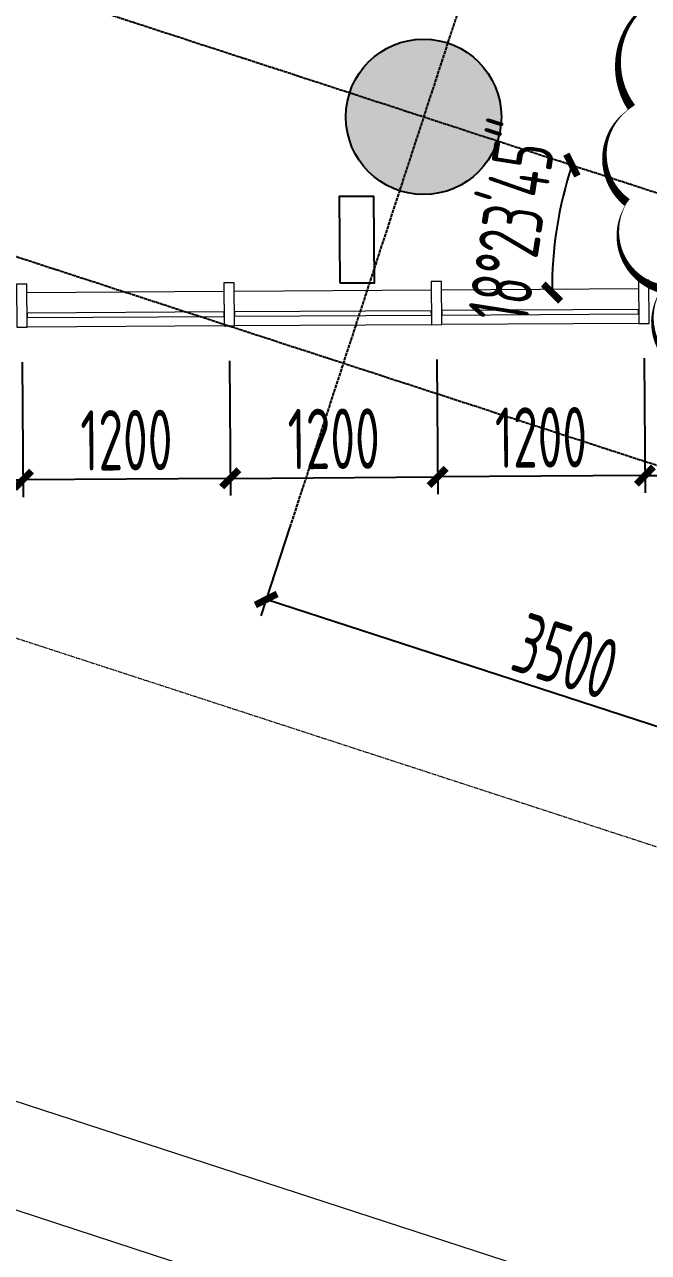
# Model space of a CAD drawing. Header units: millimetres. Extents: x 11639278 to 23698211, y -13072636 to -5537337.
# Drawn here: x 11854650 to 11858260, y -6363823 to -6356713 of the extents above; entities that cross this region are included whole.
import ezdxf

# ---------------------------------------------------------------- set-up
doc = ezdxf.new("R2010")
doc.units = ezdxf.units.MM
doc.header["$LTSCALE"] = 10
for name, pattern in [('A2-RG-AXIS$0$CENTER', [2, 1.25, -0.25, 0.25, -0.25]), ('A2-RG-AXIS$0$DOTE', [2.4200000000000004, 2, -0.2, 0.02, -0.2]), ('A2-RI-F1$0$Overhead 1_16_', [2.5796875, 1.5875, -0.9921875])]:
    doc.linetypes.add(name, pattern=pattern)
for name, color, linetype in [('A2-RB-F1$0$$34$A-DIMS-100', 1, 'Continuous'), ('A2-RB-F1$0$A-DIMS-100', 1, 'Continuous'), ('A2-RG-AXIS$0$A-DIMS-100', 1, 'Continuous'), ('A2-RG-AXIS$0$A-GRID', 1, 'A2-RG-AXIS$0$CENTER'), ('A2-RI-F1$0$A-COLS-PLAN-C', 7, 'Continuous'), ('A2-RI-F1$0$A-GLAZ', 140, 'Continuous'), ('A2-RS-F1$0$A-HATH-GRAY', 8, 'Continuous'), ('A2-RS-F1$0$A-WALL-CONC', 6, 'Continuous')]:
    doc.layers.add(name, color=color, linetype=linetype)
for name, color, linetype, lineweight in [('A2-RI-F1$0$A-DETL-LLIN', 3, 'Continuous', 5), ('A2-RI-F1$0$A-FLOR-OVHD', 8, 'A2-RI-F1$0$Overhead 1_16_', 5), ('A2-RI-F1$0$A-GLAZ-CWMG', 3, 'Continuous', 5)]:
    doc.layers.add(name, color=color, linetype=linetype, lineweight=lineweight)
doc.styles.add('A2-RB-F1$0$$0$XD2008', font='hzs.shx', dxfattribs={"width": 0.7, "bigfont": 'hztxt.shx'})
doc.styles.add('A2-RB-F1$0$XD2008', font='hzs.shx', dxfattribs={"width": 0.7, "bigfont": 'hztxt.shx'})
doc.styles.add('A2-RG-AXIS$0$XD2008', font='hzs.shx', dxfattribs={"width": 0.7, "bigfont": 'hztxt.shx'})
doc.dimstyles.new('A2-RB-F1$0$$0$XD100$0', dxfattribs={"dimscale": 100, "dimtxt": 3.5, "dimasz": 1, "dimexe": 1, "dimexo": 2, "dimgap": 0.5, "dimtad": 1, "dimdec": 0, "dimdsep": 46, "dimtxsty": 'A2-RB-F1$0$$0$XD2008', "dimblk1": 'A2-RB-F1$0$$20$_ArchTick', "dimblk2": 'A2-RB-F1$0$$20$_ArchTick', "dimsah": 1, "dimcen": 2.5, "dimclrt": 4, "dimaunit": 1, "dimadec": 0, "dimazin": 0, "dimtfac": 1, "dimtdec": 0, "dimtix": 1, "dimtmove": 2, "dimatfit": 3, "dimfxl": 0, "dimtolj": 1, "dimtzin": 0, "dimarcsym": 0})
doc.dimstyles.new('A2-RB-F1$0$XD100', dxfattribs={"dimscale": 100, "dimtxt": 3.5, "dimasz": 1.5, "dimexe": 1, "dimexo": 2, "dimgap": 0.5, "dimtad": 1, "dimdec": 0, "dimdsep": 46, "dimtxsty": 'A2-RB-F1$0$XD2008', "dimcen": 2.5, "dimclrt": 4, "dimaunit": 1, "dimadec": 0, "dimazin": 0, "dimtfac": 1, "dimtdec": 0, "dimtix": 1, "dimtmove": 1, "dimatfit": 3, "dimfxl": 0, "dimtolj": 1, "dimtzin": 0, "dimarcsym": 0})
doc.dimstyles.new('A2-RB-F1$0$XD100$0', dxfattribs={"dimscale": 100, "dimtxt": 3.5, "dimasz": 1, "dimexe": 1, "dimexo": 2, "dimgap": 0.5, "dimtad": 1, "dimdec": 0, "dimdsep": 46, "dimtxsty": 'A2-RB-F1$0$XD2008', "dimblk1": 'A2-RB-F1$0$_ArchTick', "dimblk2": 'A2-RB-F1$0$_ArchTick', "dimsah": 1, "dimcen": 2.5, "dimclrt": 4, "dimaunit": 1, "dimadec": 0, "dimazin": 0, "dimtfac": 1, "dimtdec": 0, "dimtix": 1, "dimtmove": 1, "dimatfit": 3, "dimfxl": 0, "dimtolj": 1, "dimtzin": 0, "dimarcsym": 0})
doc.dimstyles.new('A2-RG-AXIS$0$XD150', dxfattribs={"dimscale": 300, "dimtxt": 2.5, "dimasz": 1.5, "dimexe": 1, "dimexo": 2, "dimgap": 0.5, "dimtad": 1, "dimdec": 0, "dimdsep": 46, "dimtxsty": 'A2-RG-AXIS$0$XD2008', "dimcen": 2.5, "dimclrt": 4, "dimaunit": 1, "dimadec": 3, "dimazin": 0, "dimtfac": 1, "dimtdec": 0, "dimtmove": 2, "dimatfit": 3, "dimfxl": 0, "dimtolj": 1, "dimtzin": 0, "dimarcsym": 0})

# ---------------------------------------------------------------- blocks, each defined once
blk = doc.blocks.new('A2-RG-AXIS$0$_ArchTick')
at = {"color": 0, "linetype": 'ByBlock', "const_width": 0.4}
blk.add_lwpolyline([(-0.5, -0.5), (0.5, 0.5)], dxfattribs=at)
blk = doc.blocks.new('*D503')
at = {"layer": 'A2-RG-AXIS$0$A-DIMS-100', "color": 0, "lineweight": -2, "ltscale": 3, "transparency": 16777216}
for p, q in [((11753069.59654986, -6371597.775062596), (11752455.03034609, -6363872.180691854)), ((11854555.53211834, -6379587.630161019), (11856371.4855234, -6372053.385531995))]:
    blk.add_line(p, q, dxfattribs=at)
blk.add_arc((11778730.70926435, -6694178.721949182), 331199.999999991, 76.4486630674553, 94.5482656226652, dxfattribs=at)
at = {"layer": 'Defpoints', "color": 0, "ltscale": 3, "transparency": 16777216}
for p in [(11822064.92124018, -6365825.88417794), (11753093.38620936, -6371896.83032856), (11854485.23716473, -6379879.278270043), (11778730.70926435, -6694178.721949182)]:
    blk.add_point(p, dxfattribs=at)
at = {"layer": 'A2-RG-AXIS$0$A-DIMS-100', "color": 0, "lineweight": -2, "ltscale": 3, "transparency": 16777216, "xscale": 150, "yscale": 150, "zscale": 150}
for p, rotation in [((11752466.92517584, -6364021.708324837), 184.5482656226652), ((11856336.33804659, -6372199.209586507), 346.4486630674553)]:
    blk.add_blockref('A2-RG-AXIS$0$_ArchTick', p, dxfattribs=dict(at, rotation=rotation))
at = {"layer": 'A2-RG-AXIS$0$A-DIMS-100', "color": 4, "ltscale": 3, "transparency": 16777216, "insert": (11804748.6168871, -6363703.103245555), "char_height": 375, "attachment_point": 5, "rotation": 355.4984643450604, "style": 'A2-RG-AXIS$0$XD2008'}
blk.add_mtext('\\A1;18°5\'59"', dxfattribs=at)
blk = doc.blocks.new('A2-RB-F1$0$_ArchTick')
at = {"color": 0, "linetype": 'ByBlock', "const_width": 0.4}
blk.add_lwpolyline([(-0.5, -0.5), (0.5, 0.5)], dxfattribs=at)
blk = doc.blocks.new('*D911')
at = {"layer": 'A2-RB-F1$0$A-DIMS-100', "color": 0, "lineweight": -2, "transparency": 16777216}
for p, q in [((11856185.5949812, -6359622.60322151), (11856017.80047997, -6360137.402022265)), ((11859376.32278815, -6361126.90732228), (11856048.79007402, -6360042.324974242)), ((11859513.12769533, -6360707.185569549), (11859345.3331941, -6361221.984370304))]:
    blk.add_line(p, q, dxfattribs=at)
at = {"layer": 'Defpoints', "color": 0, "transparency": 16777216}
for p in [(11856247.57416929, -6359432.449125463), (11856048.79007402, -6360042.324974242), (11859575.10688342, -6360517.031473503)]:
    blk.add_point(p, dxfattribs=at)
at = {"layer": 'A2-RB-F1$0$A-DIMS-100', "color": 0, "lineweight": -2, "transparency": 16777216, "xscale": 100, "yscale": 100, "zscale": 100}
for p, rotation in [((11856048.79007402, -6360042.324974242), 161.9470405055187), ((11859376.32278815, -6361126.90732228), 341.9470405055187)]:
    blk.add_blockref('A2-RB-F1$0$_ArchTick', p, dxfattribs=dict(at, rotation=rotation))
at = {"layer": 'A2-RB-F1$0$A-DIMS-100', "color": 4, "transparency": 16777216, "insert": (11857782.28301769, -6360370.692790208), "char_height": 350, "attachment_point": 5, "rotation": 341.94704050551866, "style": 'A2-RB-F1$0$XD2008'}
blk.add_mtext('\\A1;3500', dxfattribs=at)
blk = doc.blocks.new('*D912')
at = {"layer": 'A2-RB-F1$0$A-DIMS-100', "color": 0, "lineweight": -2, "transparency": 16777216}
for p, q in [((11858235.53173504, -6358644.965737555), (11858240.74248625, -6359425.10249439)), ((11859435.21468715, -6358636.952720168), (11859440.42543836, -6359417.089477002)), ((11858240.07457323, -6359325.104724954), (11859439.75752534, -6359317.091707566))]:
    blk.add_line(p, q, dxfattribs=at)
at = {"layer": 'Defpoints', "color": 0, "transparency": 16777216}
for p in [(11858234.19590899, -6358444.970198683), (11859433.87886111, -6358436.957181296), (11859439.75752534, -6359317.091707566)]:
    blk.add_point(p, dxfattribs=at)
at = {"layer": 'A2-RB-F1$0$A-DIMS-100', "color": 0, "lineweight": -2, "transparency": 16777216, "xscale": 100, "yscale": 100, "zscale": 100}
for p, rotation in [((11859439.75752534, -6359317.091707566), 0.3826888174537163), ((11858240.07457323, -6359325.104724954), 180.3826888174537)]:
    blk.add_blockref('A2-RB-F1$0$_ArchTick', p, dxfattribs=dict(at, rotation=rotation))
at = {"layer": 'A2-RB-F1$0$A-DIMS-100', "color": 4, "transparency": 16777216, "insert": (11858838.41324498, -6359096.103235029), "char_height": 350, "attachment_point": 5, "rotation": 0.3826888174537163, "style": 'A2-RB-F1$0$XD2008'}
blk.add_mtext('\\A1;1200', dxfattribs=at)
blk = doc.blocks.new('*D913')
at = {"layer": 'A2-RB-F1$0$A-DIMS-100', "color": 0, "lineweight": -2, "transparency": 16777216}
for p, q in [((11857035.84878293, -6358652.978754942), (11857041.05953414, -6359433.115511768)), ((11858235.53173504, -6358644.965737554), (11858240.74248625, -6359425.10249438)), ((11858240.07457323, -6359325.104724945), (11857040.39162112, -6359333.117742333))]:
    blk.add_line(p, q, dxfattribs=at)
at = {"layer": 'Defpoints', "color": 0, "transparency": 16777216}
for p in [(11857034.51295689, -6358452.983216071), (11858234.195909, -6358444.970198683), (11857040.39162112, -6359333.117742333)]:
    blk.add_point(p, dxfattribs=at)
at = {"layer": 'A2-RB-F1$0$A-DIMS-100', "color": 0, "lineweight": -2, "transparency": 16777216, "xscale": 100, "yscale": 100, "zscale": 100}
for p, rotation in [((11857040.39162112, -6359333.117742333), 180.3826888174537), ((11858240.07457323, -6359325.104724945), 0.3826888174537402)]:
    blk.add_blockref('A2-RB-F1$0$_ArchTick', p, dxfattribs=dict(at, rotation=rotation))
at = {"layer": 'A2-RB-F1$0$A-DIMS-100', "color": 4, "transparency": 16777216, "insert": (11857638.73029288, -6359104.116252407), "char_height": 350, "attachment_point": 5, "rotation": 0.3826888174537163, "style": 'A2-RB-F1$0$XD2008'}
blk.add_mtext('\\A1;1200', dxfattribs=at)
blk = doc.blocks.new('*D914')
at = {"layer": 'A2-RB-F1$0$A-DIMS-100', "color": 0, "lineweight": -2, "transparency": 16777216}
for p, q in [((11854636.48287871, -6358669.004789691), (11854641.69362991, -6359449.141546738)), ((11855836.16583082, -6358660.991772329), (11855841.37658202, -6359441.128529376)), ((11855840.708669, -6359341.13075994), (11854641.02571689, -6359349.143777302))]:
    blk.add_line(p, q, dxfattribs=at)
at = {"layer": 'Defpoints', "color": 0, "transparency": 16777216}
for p in [(11855834.83000478, -6358460.996233458), (11854635.14705267, -6358469.00925082), (11854641.02571689, -6359349.143777302)]:
    blk.add_point(p, dxfattribs=at)
at = {"layer": 'A2-RB-F1$0$A-DIMS-100', "color": 0, "lineweight": -2, "transparency": 16777216, "xscale": 100, "yscale": 100, "zscale": 100}
for p, rotation in [((11854641.02571689, -6359349.143777302), 180.3826888162084), ((11855840.708669, -6359341.13075994), 0.3826888162083364)]:
    blk.add_blockref('A2-RB-F1$0$_ArchTick', p, dxfattribs=dict(at, rotation=rotation))
at = {"layer": 'A2-RB-F1$0$A-DIMS-100', "color": 4, "transparency": 16777216, "insert": (11855239.36438865, -6359120.14228739), "char_height": 350, "attachment_point": 5, "rotation": 0.38268881620836376, "style": 'A2-RB-F1$0$XD2008'}
blk.add_mtext('\\A1;1200', dxfattribs=at)
blk = doc.blocks.new('*D915')
at = {"layer": 'A2-RB-F1$0$A-DIMS-100', "color": 0, "lineweight": -2, "transparency": 16777216}
for p, q in [((11853436.7999266, -6358677.017807052), (11853442.0106778, -6359457.154564104)), ((11854636.48287871, -6358669.004789691), (11854641.69362991, -6359449.141546742)), ((11853441.34276478, -6359357.156794668), (11854641.02571689, -6359349.143777306))]:
    blk.add_line(p, q, dxfattribs=at)
at = {"layer": 'Defpoints', "color": 0, "transparency": 16777216}
for p in [(11853435.46410056, -6358477.022268181), (11854635.14705267, -6358469.00925082), (11854641.02571689, -6359349.143777306)]:
    blk.add_point(p, dxfattribs=at)
at = {"layer": 'A2-RB-F1$0$A-DIMS-100', "color": 0, "lineweight": -2, "transparency": 16777216, "xscale": 100, "yscale": 100, "zscale": 100}
for p, rotation in [((11853441.34276478, -6359357.156794668), 180.3826888162084), ((11854641.02571689, -6359349.143777306), 0.3826888162083509)]:
    blk.add_blockref('A2-RB-F1$0$_ArchTick', p, dxfattribs=dict(at, rotation=rotation))
at = {"layer": 'A2-RB-F1$0$A-DIMS-100', "color": 4, "transparency": 16777216, "insert": (11854039.68143654, -6359128.155304756), "char_height": 350, "attachment_point": 5, "rotation": 0.38268881620835105, "style": 'A2-RB-F1$0$XD2008'}
blk.add_mtext('\\A1;1200', dxfattribs=at)
blk = doc.blocks.new('*D917')
at = {"layer": 'A2-RB-F1$0$A-DIMS-100', "color": 0, "lineweight": -2, "transparency": 16777216}
for p, q in [((11855836.16583082, -6358660.991772329), (11855841.37658203, -6359441.128529164)), ((11857035.84878293, -6358652.978754943), (11857041.05953414, -6359433.115511778)), ((11855840.70866901, -6359341.130759728), (11857040.39162112, -6359333.117742342))]:
    blk.add_line(p, q, dxfattribs=at)
at = {"layer": 'Defpoints', "color": 0, "transparency": 16777216}
for p in [(11855834.83000477, -6358460.996233456), (11857034.51295688, -6358452.983216071), (11857040.39162112, -6359333.117742342)]:
    blk.add_point(p, dxfattribs=at)
at = {"layer": 'A2-RB-F1$0$A-DIMS-100', "color": 0, "lineweight": -2, "transparency": 16777216, "xscale": 100, "yscale": 100, "zscale": 100}
for p, rotation in [((11855840.70866901, -6359341.130759728), 180.3826888173648), ((11857040.39162112, -6359333.117742342), 0.3826888173647626)]:
    blk.add_blockref('A2-RB-F1$0$_ArchTick', p, dxfattribs=dict(at, rotation=rotation))
at = {"layer": 'A2-RB-F1$0$A-DIMS-100', "color": 4, "transparency": 16777216, "insert": (11856439.04734076, -6359112.129269803), "char_height": 350, "attachment_point": 5, "rotation": 0.38268881736476257, "style": 'A2-RB-F1$0$XD2008'}
blk.add_mtext('\\A1;1200', dxfattribs=at)
blk = doc.blocks.new('*D680')
at = {"layer": 'A2-RB-F1$0$A-DIMS-100', "color": 0, "lineweight": -2, "transparency": 16777216}
blk.add_arc((11860039.88804083, -6358251.487989104), 2337.447789167337, 161.9470404933462, 180.3427990340082, dxfattribs=at)
at = {"layer": 'Defpoints', "color": 0, "transparency": 16777216}
for p in [(11832344.96074255, -6349224.550651412), (11857752.85152669, -6357768.656600256), (11857118.11784906, -6358268.969066399), (11858257.80745464, -6358262.150254248), (11870305.65187283, -6361597.530599615)]:
    blk.add_point(p, dxfattribs=at)
at = {"layer": 'A2-RB-F1$0$A-DIMS-100', "color": 0, "lineweight": -2, "transparency": 16777216, "xscale": 100, "yscale": 100, "zscale": 100}
for p, rotation in [((11857817.51168396, -6357527.122407705), 71.94704049334622), ((11857702.48208712, -6358265.472789914), 270.3427990340081)]:
    blk.add_blockref('A2-RB-F1$0$_ArchTick', p, dxfattribs=dict(at, rotation=rotation))
at = {"layer": 'A2-RB-F1$0$A-DIMS-100', "color": 4, "transparency": 16777216, "insert": (11857475.04641062, -6357851.904396016), "char_height": 350, "attachment_point": 5, "rotation": 81.14491976367611, "style": 'A2-RB-F1$0$XD2008'}
blk.add_mtext('\\A1;18°23\'45"', dxfattribs=at)
blk = doc.blocks.new('A2-RB-F1$0$$20$_ArchTick')
at = {"color": 0, "linetype": 'ByBlock', "const_width": 0.4}
blk.add_lwpolyline([(-0.5, -0.5), (0.5, 0.5)], dxfattribs=at)
blk = doc.blocks.new('*D786')
at = {"layer": 'A2-RB-F1$0$$34$A-DIMS-100', "color": 0, "lineweight": -2, "transparency": 16777216}
blk.add_arc((11866809.81732047, -6327026.577649404), 3180.345459605122, 234.6591762821716, 251.9470385784845, dxfattribs=at)
at = {"layer": 'Defpoints', "color": 0, "transparency": 16777216}
for p in [(11869345.46151255, -6319247.142503096), (11865499.92306361, -6328873.815443806), (11865239.963663, -6329792.469320558), (11864227.35730221, -6330668.411883935), (11856184.81803177, -6359624.405512746)]:
    blk.add_point(p, dxfattribs=at)
at = {"layer": 'A2-RB-F1$0$$34$A-DIMS-100', "color": 0, "lineweight": -2, "transparency": 16777216, "xscale": 100, "yscale": 100, "zscale": 100}
for p, rotation in [((11864970.18152897, -6329620.867031309), 144.6591762821716), ((11865824.24107154, -6330050.356196187), 341.9470385784844)]:
    blk.add_blockref('A2-RB-F1$0$$20$_ArchTick', p, dxfattribs=dict(at, rotation=rotation))
at = {"layer": 'A2-RB-F1$0$$34$A-DIMS-100', "color": 4, "transparency": 16777216, "insert": (11865497.04333692, -6329637.090881355), "char_height": 350, "attachment_point": 5, "rotation": 333.30310743032135, "style": 'A2-RB-F1$0$$0$XD2008'}
blk.add_mtext('\\A1;17°17\'16"', dxfattribs=at)
blk = doc.blocks.new('A2-RS-F1')
at = {"layer": 'A2-RS-F1$0$A-HATH-GRAY', "ltscale": 3}
h = blk.add_hatch(color=256, dxfattribs=at)
h.paths.add_polyline_path([(11844906.56044131, -6323395.852905449), (11843860.74415023, -6323054.971699168), (11843581.84834276, -6323910.618104999), (11844627.6689347, -6324251.500808042)], flags=17)
h.paths.add_polyline_path([(11860882.5898023, -6343275.370514884), (11862023.51222221, -6343647.251429699), (11861713.61803408, -6344598.016532997), (11860572.69072614, -6344226.134024941)])
h.paths.add_polyline_path([(11865221.17885351, -6329964.444590925), (11866362.10127343, -6330336.325505741), (11866052.2070853, -6331287.090609038), (11864911.27977736, -6330915.208100983)])
h.paths.add_polyline_path([(11863051.86161758, -6336619.977228878), (11864192.7840375, -6336991.858143694), (11863882.88984937, -6337942.623246991), (11862741.96254143, -6337570.740738936)])
edge = h.paths.add_edge_path()
edge.add_arc((11859128.83743993, -6350592.16642234), 550, 0, 360)
edge = h.paths.add_edge_path()
edge.add_arc((11856959.37186344, -6357247.678415939), 449.9999999999999, 0, 360)
edge = h.paths.add_edge_path()
edge.add_arc((11853166.7036085, -6357589.156732996), 449.9999999999999, 0, 360)
edge = h.paths.add_edge_path()
edge.add_arc((11867805.91486336, -6323970.623460723), 449.9999999999999, 0, 360)
h.paths.add_polyline_path([(11846029.99933785, -6316399.528479998), (11847075.84511347, -6316740.419391603), (11846796.94051941, -6317596.107446883), (11845751.09034457, -6317255.215101362)])
h.paths.add_polyline_path([(11843860.72775313, -6323054.921841158), (11844906.57352876, -6323395.812752763), (11844627.6689347, -6324251.500808042), (11843581.81875985, -6323910.608462522)])
h.paths.add_polyline_path([(11855493.2232798, -6327056.795293259), (11855968.60851452, -6327211.743280065), (11855813.66053308, -6327687.128498312), (11855338.275293, -6327532.180527976)])
h.paths.add_polyline_path([(11855338.21658511, -6327532.233471887), (11855813.60104128, -6327687.183847262), (11855968.55141665, -6327211.799391082), (11855493.16696048, -6327056.849015715)])
h.paths.add_polyline_path([(11848985.40852566, -6347022.975376734), (11849460.79376037, -6347177.923363539), (11849305.84577894, -6347653.308581786), (11848830.46053885, -6347498.36061145)])
h.paths.add_polyline_path([(11848830.40183097, -6347498.413555361), (11849305.78628714, -6347653.363930736), (11849460.73666251, -6347177.979474556), (11848985.35220633, -6347023.029099189)])
h.paths.add_polyline_path([(11841691.45616842, -6329710.315202315), (11842737.30194404, -6330051.206113921), (11842458.39734998, -6330906.8941692), (11841412.54717514, -6330566.00182368)])
edge = h.paths.add_edge_path()
edge.add_arc((11835566.99318758, -6350274.793449772), 549.9999999999999, 0, 360)
h.paths.add_polyline_path([(11837073.9534731, -6343876.82250524), (11838119.79927668, -6344217.713331052), (11838398.70995235, -6343362.021309935), (11837352.86414876, -6343021.130484126)])
h.paths.add_polyline_path([(11839243.2587376, -6337221.44012183), (11840289.10454118, -6337562.33094764), (11840568.01521684, -6336706.638926526), (11839522.16941326, -6336365.748100712)])
h.paths.add_polyline_path([(11843581.83347457, -6323910.663720283), (11844627.67927816, -6324251.554546096), (11844906.58995382, -6323395.862524978), (11843860.74415023, -6323054.971699168)])
edge = h.paths.add_edge_path()
edge.add_arc((11839855.8415427, -6353250.403283347), 449.9999999999999, 0, 360)
edge = h.paths.add_edge_path()
edge.add_arc((11857822.77974516, -6320716.701391344), 449.9999999999999, 0, 360)
edge = h.paths.add_edge_path()
edge.add_arc((11856666.24705885, -6324264.857165155), 499.9999999999999, 0, 360)
h.paths.add_polyline_path([(11855338.28447194, -6327532.255599339), (11855813.66892812, -6327687.205974705), (11855968.61930349, -6327211.821518534), (11855493.23484731, -6327056.871143163)])
h.paths.add_polyline_path([(11848830.26628793, -6347498.36937545), (11849305.65074411, -6347653.319750817), (11849460.60111947, -6347177.935294642), (11848985.2166633, -6347022.98491927)])
edge = h.paths.add_edge_path()
edge.add_arc((11848133.05237684, -6350444.060172903), 499.9999999999999, 0, 360)
edge = h.paths.add_edge_path()
edge.add_arc((11846511.2155728, -6355419.854289883), 449.9999999999999, 0, 360)
edge = h.paths.add_edge_path()
edge.add_arc((11865992.17153436, -6360191.697866529), 449.9999999999999, 0, 360)
edge = h.paths.add_edge_path()
edge.add_arc((11868161.44334964, -6353536.304580524), 449.9999999999999, 0, 360)
edge = h.paths.add_edge_path()
edge.add_arc((11870330.71516493, -6346880.911294518), 449.9999999999999, 0, 360)
edge = h.paths.add_edge_path()
edge.add_arc((11872499.98698021, -6340225.518008512), 449.9999999999999, 0, 360)
edge = h.paths.add_edge_path()
edge.add_arc((11874669.2587955, -6333570.124722506), 449.9999999999999, 0, 360)
edge = h.paths.add_edge_path()
edge.add_arc((11876838.53061078, -6326914.7314365), 449.9999999999999, 0, 360)
at = {"layer": 'A2-RS-F1$0$A-WALL-CONC'}
blk.add_circle((11856959.37186344, -6357247.678415939), 449.9999999999999, dxfattribs=at)
blk = doc.blocks.new('A2-RI-F1$0$Rectangular Mullion - 60mm x 200mm-3690898-Documents - Level 1')
at = {"layer": 'A2-RI-F1$0$A-GLAZ-CWMG', "lineweight": 13}
for p, q in [((-30, 100), (30, 100.0000000009313)), ((-30, -149.9999999990687), (-30, 100)), ((30, 100.0000000009313), (30, -150)), ((30, -150), (-30, -149.9999999990687))]:
    blk.add_line(p, q, dxfattribs=at)
blk = doc.blocks.new('A2-RI-F1$0$Rectangular Mullion - 60mm x 200mm-3685538-Documents - Level 1')
at = {"layer": 'A2-RI-F1$0$A-GLAZ-CWMG', "lineweight": 13}
for p, q in [((-30.00000515393913, -150), (-30, 99.99999999906868)), ((-30, 99.99999999906868), (30, 100)), ((30, 100), (29.99999484792352, -150)), ((29.99999484792352, -150), (-30.00000515393913, -150))]:
    blk.add_line(p, q, dxfattribs=at)
blk = doc.blocks.new('A2-RI-F1$0$Rectangular Mullion - 60mm x 200mm-3686251-Documents - Level 1')
at = {"layer": 'A2-RI-F1$0$A-GLAZ-CWMG', "lineweight": 13}
for p, q in [((-30.00000000186265, 100), (29.99999999813735, 100)), ((-30, -150.0000000009313), (-30.00000000186265, 100)), ((29.99999999813735, 100), (30, -150)), ((30, -150), (-30, -150.0000000009313))]:
    blk.add_line(p, q, dxfattribs=at)
blk = doc.blocks.new('A2-RI-F1$0$Rectangular Mullion - 60mm x 200mm-3733568-Documents - Level 1')
at = {"layer": 'A2-RI-F1$0$A-GLAZ-CWMG', "lineweight": 13}
for p, q in [((-30.00000000186265, 100.0000000009313), (29.99999999813735, 100.0000000018626)), ((-30.00000000186265, -149.9999999990687), (-30.00000000186265, 100.0000000009313)), ((29.99999999813735, 100.0000000018626), (29.99999999813735, -149.9999999981374)), ((29.99999999813735, -149.9999999981374), (-30.00000000186265, -149.9999999990687))]:
    blk.add_line(p, q, dxfattribs=at)
blk = doc.blocks.new('A2-RI-F1')
at = {"layer": 'A2-RI-F1$0$A-COLS-PLAN-C'}
blk.add_lwpolyline([(11856474.27582679, -6358209.652848283), (11856674.27226535, -6358208.45929744), (11856671.28838824, -6357708.468201041), (11856471.29194969, -6357709.661751885)], close=True, dxfattribs=at)
at = {"layer": 'A2-RI-F1$0$A-DETL-LLIN'}
for p, q in [((11852106.20360611, -6362133.931798421), (11864513.97514536, -6366178.214556622)), ((11851349.80470289, -6362518.453609667), (11864898.49600731, -6366934.61637228))]:
    blk.add_line(p, q, dxfattribs=at)
at = {"layer": 'A2-RI-F1$0$A-FLOR-OVHD', "ltscale": 0.3}
blk.add_lwpolyline([(11832501.66685732, -6353064.161687121), (11845078.68183555, -6314477.484675723), (11879355.09688378, -6325647.469602646), (11871959.46383702, -6348337.897336116), (11872377.504388, -6348345.5697482), (11867157.72310665, -6364360.022661255), (11832494.41656819, -6353061.798514075)], dxfattribs=at)
at = {"layer": 'A2-RI-F1$0$A-GLAZ', "lineweight": 13}
for p, q in [((11855804.33149496, -6358377.776179418), (11854664.64469214, -6358385.017698377)), ((11854664.64469214, -6358385.017698377), (11854664.79614341, -6358410.417246848)), ((11855804.48294623, -6358403.175727889), (11855804.33149496, -6358377.776179418)), ((11857004.01943593, -6358370.510078586), (11855864.33042836, -6358377.418420772)), ((11855864.33042836, -6358377.418420772), (11855864.48187963, -6358402.817969243)), ((11855864.48187963, -6358402.817969243), (11857004.1708872, -6358395.909627057)), ((11857004.1708872, -6358395.909627057), (11857004.01943593, -6358370.510078586)), ((11858203.70797491, -6358363.333507873), (11857064.01836933, -6358370.152319942)), ((11857064.01836933, -6358370.152319942), (11857064.1698206, -6358395.551868413)), ((11857064.1698206, -6358395.551868413), (11858203.85942618, -6358388.733056344)), ((11858203.85942618, -6358388.733056344), (11858203.70797491, -6358363.333507873)), ((11854664.79614341, -6358410.417246848), (11855804.48294623, -6358403.175727889))]:
    blk.add_line(p, q, dxfattribs=at)
at = {"layer": 'A2-RI-F1$0$A-GLAZ-CWMG'}
for p, q in [((11857003.30960309, -6358251.46217326), (11855863.62059552, -6358258.370515529)), ((11858202.99814207, -6358244.285602545), (11857063.30853649, -6358251.104414697)), ((11855803.62166212, -6358258.728274091), (11854663.9348593, -6358265.969793133)), ((11855804.81419184, -6358458.724718742), (11854665.12738902, -6358465.966237783)), ((11857004.50213281, -6358451.458617911), (11855864.81312523, -6358458.366960179)), ((11858204.19067178, -6358444.282047196), (11857064.5010662, -6358451.100859347))]:
    blk.add_line(p, q, dxfattribs=at)
at = {"layer": 'Defpoints', "color": 3}
for points in [[(11858412.42755707, -6356518.395151496, 0, 50, 0.52056705), (11858162.05095395, -6357193.812559252, 0, 50, 0.52056705), (11858162.05095395, -6357193.812559253, 0, 50, 0.52056705), (11858137.00443284, -6357744.156638723, 0, 50, 0.52056705), (11858137.00443284, -6357744.156638723, 0, 50, 0.52056705), (11858337.31752973, -6358244.465262593, 0, 50, 0.52056705)], [(11858337.31752973, -6358244.465262593, 0, 50, 0.52056705), (11858537.63062663, -6358744.773886456, 0, 50, 0.52056705)]]:
    blk.add_lwpolyline(points, format="xyseb", dxfattribs=at)
blk.add_blockref('A2-RS-F1', (0, 0))
at = {"layer": 'A2-RI-F1$0$A-GLAZ-CWMG', "extrusion": (0, 0, -1), "rotation": 179.6583633809323}
for name, p in [('A2-RI-F1$0$Rectangular Mullion - 60mm x 200mm-3690898-Documents - Level 1', (-11854634.53165747, -6358366.146894913)), ('A2-RI-F1$0$Rectangular Mullion - 60mm x 200mm-3685538-Documents - Level 1', (-11855834.2173732, -6358358.547638742)), ('A2-RI-F1$0$Rectangular Mullion - 60mm x 200mm-3686251-Documents - Level 1', (-11857033.90531417, -6358351.281537911)), ('A2-RI-F1$0$Rectangular Mullion - 60mm x 200mm-3733568-Documents - Level 1', (-11858233.59385315, -6358344.104967197))]:
    blk.add_blockref(name, p, dxfattribs=at)
blk = doc.blocks.new('A2-RG-AXIS')
at = {"layer": 'A2-RG-AXIS$0$A-GRID', "linetype": 'A2-RG-AXIS$0$DOTE'}
for p, q in [((11869345.46151255, -6319247.142503096), (11856184.81803177, -6359624.405512745)), ((11832290.15142998, -6349206.685999709), (11870250.84256026, -6361579.665947913)), ((11831825.30751897, -6350632.841719958), (11869785.99864925, -6363005.821668161))]:
    blk.add_line(p, q, dxfattribs=at)
at = {"layer": 'A2-RG-AXIS$0$A-DIMS-100', "ltscale": 3}
dim = blk.add_angular_dim_3p(base=(11822064.92124018, -6365825.88417794), center=(11778730.70926435, -6694178.721949182), p1=(11854485.23716473, -6379879.278270043), p2=(11753093.38620936, -6371896.830328559), dimstyle='A2-RG-AXIS$0$XD150', override={"dimscale": 150, "dimasz": 1, "dimblk": 'A2-RG-AXIS$0$_ArchTick', "dimadec": 4}, dxfattribs=at)
dim.commit()
dim.dimension.update_dxf_attribs({"geometry": '*D503', "text_midpoint": (11804748.6168871, -6363703.103245557)})
blk = doc.blocks.new('A2-RB-F1')
at = {"layer": 'A2-RB-F1$0$$34$A-DIMS-100'}
dim = blk.add_angular_dim_2l(base=(11865239.963663, -6329792.469320558), line1=((11869345.46151255, -6319247.142503096), (11856184.81803177, -6359624.405512745)), line2=((11865499.92306361, -6328873.815443806), (11864227.35730221, -6330668.411883934)), dimstyle='A2-RB-F1$0$$0$XD100$0', override={"dimadec": 4}, dxfattribs=at)
dim.commit()
dim.dimension.update_dxf_attribs({"geometry": '*D786', "text_midpoint": (11865497.04333692, -6329637.090881355)})
at = {"layer": 'A2-RB-F1$0$A-DIMS-100'}
dim = blk.add_angular_dim_2l(base=(11857752.85152669, -6357768.656600256), line1=((11858257.80745464, -6358262.150254249), (11857118.11784906, -6358268.9690664)), line2=((11832344.96074255, -6349224.550651412), (11870305.65187283, -6361597.530599616)), dimstyle='A2-RB-F1$0$XD100', override={"dimasz": 1, "dimblk1": 'A2-RB-F1$0$_ArchTick', "dimblk2": 'A2-RB-F1$0$_ArchTick', "dimsah": 1, "dimadec": 4}, dxfattribs=at)
dim.commit()
dim.dimension.update_dxf_attribs({"geometry": '*D680', "text_midpoint": (11857475.04641062, -6357851.904396016)})
for p1, p2, distance, picture, middle in [((11855834.83000478, -6358460.996233457), (11854635.14705267, -6358469.009250819), 880.1541588835912, '*D914', (11855239.36438865, -6359120.14228739)), ((11855834.83000478, -6358460.996233457), (11857034.51295689, -6358452.983216071), -880.1541586722601, '*D917', (11856439.04734076, -6359112.129269803)), ((11858234.195909, -6358444.970198683), (11857034.51295689, -6358452.983216071), 880.1541586629471, '*D913', (11857638.73029288, -6359104.116252407)), ((11858234.19590899, -6358444.970198683), (11859433.87886111, -6358436.957181295), -880.1541586713165, '*D912', (11858838.41324498, -6359096.103235029)), ((11853435.46410056, -6358477.022268181), (11854635.14705267, -6358469.009250819), -880.1541588882476, '*D915', (11854039.68143654, -6359128.155304756)), ((11859575.10688342, -6360517.031473502), (11856247.57416929, -6359432.449125463), 641.4543377787063, '*D911', (11857782.28301769, -6360370.692790208))]:
    dim = blk.add_aligned_dim(p1=p1, p2=p2, distance=distance, dimstyle='A2-RB-F1$0$XD100$0', dxfattribs=at)
    dim.commit()
    dim.dimension.update_dxf_attribs({"geometry": picture, "text_midpoint": middle})

msp = doc.modelspace()

# ---------------------------------------------------------------- block references
for name in ['A2-RI-F1', 'A2-RB-F1', 'A2-RG-AXIS', 'A2-RS-F1']:
    msp.add_blockref(name, (0, 0))

doc.saveas('drawing.dxf')
